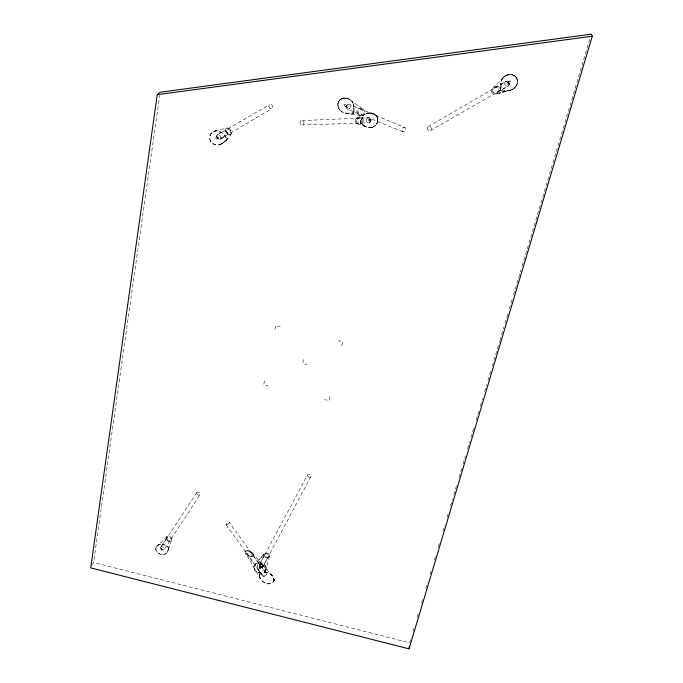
<?xml version="1.0" encoding="UTF-8"?>
<svg xmlns="http://www.w3.org/2000/svg" width="683" height="683" viewBox="0 0 683 683"><rect width="100%" height="100%" fill="white"/><g stroke="black" fill="none" stroke-linecap="round" stroke-linejoin="round"><path stroke-width="0.51" stroke-dasharray="3.42 2.56" d="M500.818 83.463L500.835 84.111M517.518 81.328L517.501 82.114M500.605 89.277L500.699 90.344L500.605 89.789M259.429 575.684C259.873 581.66 269.384 586.646 273.67 581.54M274.062 580.174L274.131 579.483M337.854 104.943L337.923 104.431M500.818 83.574L500.835 82.976M500.793 88.124L500.682 88.824L501.091 86.16M360.334 121.437L360.581 120.874L360.231 122.496L360.923 123.546L364.048 125.706M517.415 82.626L517.518 81.508M260.24 572.465A5.336 4.243 84.1 0 0 260.821 572.926L260.547 573.208A5.327 4.303 17.3 0 0 259.514 575.026L260.317 578.621L245.641 553.23M353.922 111.227L353.999 110.475M273.721 581.566C275.625 576.341 268.624 571.586 264.295 572.141A6.412 5.191 17.7 0 1 261.248 573.216L260.752 573.233A6.292 5.097 17.7 0 1 258.823 573.003A6.258 5.071 17.7 0 1 254.324 565.498A6.258 5.071 17.7 0 1 263.467 564.141A6.258 5.071 17.7 0 1 264.338 572.175M375.744 115.017L377.494 117.946L377.708 120.968M259.446 575.462C258.857 582.147 271.45 587.892 274.096 580.362M337.863 104.55L337.948 104.047M377.801 120.131L377.272 122.692M274.054 580.396L274.139 579.927M377.784 120.49L377.648 121.326M353.973 111.107L353.589 112.806A1.366 1.34 34.4 0 1 352.693 113.557L350.353 113.506M257.491 565.165L257.448 566.386M500.878 84.521L500.921 87.637M337.889 104.157L338 103.654M259.369 575.718L259.514 575.026L259.395 575.496M500.613 89.388L500.682 88.713M257.5 565.123L257.875 563.56M274.122 580.14L273.601 581.796M92.145 565.183L93.58 562.493L159.694 95.381M360.248 121.736L360.59 123.273M168.453 548.773L167.728 546.451L162.861 544.624M337.931 103.773L338.068 103.278M377.699 121.207L377.494 122.018M353.589 112.806L353.914 111.696C351.728 115.282 341.543 113.984 339.485 109.528M264.509 380.858L263.723 384.717L268.06 385.775M274.942 329.582L275.761 325.543L280.209 326.628M500.801 88.235L500.921 87.526M303.508 359.599L302.654 363.535L307.051 364.611M517.355 82.933L517.133 83.958M329.846 396.857L328.95 400.699L324.587 399.632M341.731 345.794L342.67 341.773L338.196 340.689M167.805 551.019L168.214 549.695L167.805 551.019A6.224 5.003 22.5 0 1 163.049 554.69A6.224 5.003 22.5 0 1 156.646 551.591L156.373 551.104A6.309 5.063 22.5 0 1 155.758 548.569A6.249 5.02 22.5 0 1 162.861 544.641M338.162 102.877L338.008 103.389L338.785 101.357M353.914 111.696L353.803 112.225M269.435 556.244L265.653 570.629M517.296 83.241L516.519 85.435M168.291 549.363C169.982 545.768 165.286 545.265 162.972 544.385A6.249 5.02 22.5 0 0 155.878 548.329A6.301 5.063 22.5 0 0 156.484 550.865L156.774 551.343A6.224 5.003 22.5 0 0 163.16 554.442A6.224 5.003 22.5 0 0 167.873 550.763M501.109 81.542L501.296 80.833M226.782 139.119L226.466 139.964L228.566 137.078L225.962 140.621L226.346 140.169M410.534 639.74L409.621 642.805L93.58 562.493M412.976 631.57L414.197 627.481M417.245 617.27L418.466 613.189M421.513 602.978L422.734 598.889M425.782 588.678L427.609 582.548M430.051 574.377L431.272 570.296M434.32 560.086L435.532 555.996M438.281 546.81L439.801 541.704M442.857 531.485L444.684 525.364M447.117 517.193L448.338 513.104M450.473 505.958L452.607 498.812M453.828 494.723L456.876 484.512M459.01 477.366L461.751 468.171M462.972 464.09L465.413 455.92M467.548 448.765L469.682 441.619M470.903 437.538L473.951 427.319M476.085 420.173L478.826 410.987M480.354 405.881L482.488 398.727M484.623 391.581L486.757 384.435M487.969 380.346L491.026 370.135M492.238 366.045L499.555 341.543M499.862 340.518L503.823 327.242M505.044 323.161L508.092 312.942M509.313 308.861L512.361 298.65M513.582 294.561L516.63 284.35M516.937 283.325L520.898 270.05M522.119 265.969L589.796 39.255M259.079 567.855L259.557 568.734L260.573 568.546L261.333 567.095L260.565 566.284L259.079 567.855L260.121 567.462L260.684 568.367M260.795 572.986L260.471 573.455A5.327 4.303 17.3 0 0 259.438 575.282M377.392 122.359L377.537 121.898M258.823 573.003L259.412 571.688M253.965 566.395L254.981 564.423L264.312 553.939A3.056 2.493 17.5 0 1 265.064 553.375A3.031 2.467 17.5 0 1 266.105 553.119M168.103 549.943L168.402 549.115M360.197 121.856L360.385 121.318M501.202 81.243L502.005 79.279M171.45 540.321L167.523 551.958M338.222 102.595L338.426 102.1M376.649 123.947L377.434 122.231M517.022 84.146L516.083 86.178M196.772 492.563L160.881 547.143L160.761 548.253L161.7 549.593L164.227 549.525L199.914 494.816M377.136 123.017L377.315 122.564M360.581 120.874L360.812 120.43M501.45 80.543L502.227 78.912M338.367 102.211L339.741 100.042M156.091 547.134L166.925 536.59M376.99 123.333L377.187 122.889M161 549.2C160.855 551.599 164.159 548.995 161.376 548.919C160.377 548.184 163.98 548.671 162.434 550.011M340.023 99.752L339.417 100.461L341.688 98.6M210.116 135.123L212.285 132.246L215.265 130.88M376.828 123.64L377.033 123.205M262.921 566.864L268.658 556.022M310.936 476.461L262.955 566.736A2.075 1.289 30.2 0 0 261.41 564.696M362.434 117.63L361.555 119.235L362.434 117.63L362.007 118.458A25.809 25.151 39.7 0 1 361.298 119.662M362.203 118.091L362.622 117.297M259.164 565.191L307.444 475.103M264.62 555.006L259.199 565.063A2.075 1.289 30.2 0 0 260.71 567.231L260.829 567.283M362.571 117.416L362.801 116.972M376.871 123.521L376.453 124.238L376.692 123.819M360.761 120.558L361.076 119.986M338.717 101.468L338.99 101.007M362.75 117.1L362.98 116.673M516.297 85.699L515.324 87.211M361.025 120.106L361.35 119.542A25.8 25.143 39.8 0 0 362.058 118.338M226.244 140.297L226.568 139.836L225.629 140.929M160.881 547.143L167.369 537.29M502.236 79.023L502.466 78.554M338.93 101.118L339.22 100.666M502.475 78.665L502.987 77.871M515.836 86.417L514.7 87.885M226.064 140.493C226.397 140.408 235.695 130.222 230.18 130.316A2.442 1.827 59.9 0 1 229.949 133.219A2.442 1.827 59.9 0 1 227.285 132.536A2.348 2.186 44.3 0 1 226.876 132.041A2.706 1.912 29.4 0 1 226.175 130.308A2.331 1.639 29.4 0 1 228.062 129.198A2.698 1.904 29.4 0 1 230.171 130.325M231.281 133.697L231.622 133.168L229.983 135.166L231.281 133.697L229.599 134.602M339.161 100.777L339.477 100.341M502.722 78.314L504.054 76.778M259.634 559.198L264.287 553.964M503.192 77.751L503.61 77.196M515.11 87.33L514.478 88.09M503.397 77.418L493.075 87.953A5.404 5.208 -29.1 0 0 492.161 89.2M375.718 125.083L374.754 126.048M503.61 77.307L504.515 76.394M375.496 125.305L374.583 126.176M503.832 77.094L504.942 76.078M514.47 87.979L513.787 88.679M339.963 99.872L340.646 99.231M514.248 88.184L513.539 88.867M504.285 76.692L507.221 74.874M225.731 140.8L224.861 141.518M222.12 143.532L222.504 143.182L221.565 143.942M222.692 143.08L223.102 142.713A21.088 19.662 39.9 0 1 224.152 141.944M340.271 99.598L340.979 99.001M221.283 144.13L222.504 143.182M225.364 141.099L224.451 141.799M504.771 76.317L505.497 75.711M374.455 126.167L373.695 126.748M224.553 141.671L224.05 142.073A21.096 19.662 39.9 0 0 222.999 142.841M513.351 88.875L512.028 89.78M505.13 76.061L505.693 75.6M513.172 89.003L509.783 90.549M374.105 126.406L373.063 127.072M340.919 99.12C344.522 96.508 350.123 98.241 352.232 101.946M168.249 541.482A2.903 2.501 58.9 0 1 167.378 540.757A3.184 2.741 58.9 0 1 166.712 539.724A3.193 2.749 58.9 0 1 166.49 538.861L167.139 538.477A2.032 1.639 22.4 0 1 167.113 537.862M217.433 138.845L218.082 138.367C216.332 138.239 218.031 135.379 216.229 137.249M220.046 139.033L272.073 108.554M509.125 81.311L507.204 82.43L508.57 82.865L508.143 84.248L509.877 83.266M222.351 131.981C212.439 133.791 217.553 144.181 224.656 136.301L220.268 138.845L224.989 136.13M428.224 126.594L505.83 81.422M217.382 134.858L269.606 104.61M494.782 87.851L505.54 81.61C507.964 79.928 510.653 84.06 508.485 85.836L496.362 92.786L493.408 92.743A1.827 1.767 -29.1 0 1 492.921 92.154L492.733 90.643A3.5 3.381 -29.2 0 1 493.211 89.379L493.382 89.132A4.627 4.465 -29.1 0 1 494.782 87.851L496.584 87.313L498.018 87.74A1.836 1.767 -29.8 0 1 498.513 88.329L498.692 89.849A3.509 3.381 -29.7 0 1 498.214 91.112L498.044 91.36A4.636 4.474 -29.8 0 1 496.643 92.632M430.316 130.59L508.203 86.024M341.269 98.907L342.055 98.429M252.599 556.389L252.215 556.56A2.595 2.109 18.3 0 1 251.481 556.671A3.552 2.894 18.3 0 1 250.524 556.568A5.353 4.354 18.3 0 1 249.807 556.372A6.429 5.242 18.3 0 1 248.808 555.962L248.569 555.842A7.513 6.13 18.3 0 1 248.006 555.518A6.062 4.935 18.4 0 1 245.325 552.709M245.948 550.635L246.196 550.515A2.536 2.066 18.5 0 1 247.067 550.353A3.543 2.877 18.5 0 1 248.014 550.447A5.336 4.337 18.5 0 1 248.74 550.643A6.429 5.225 18.5 0 1 249.747 551.061L249.987 551.181A7.522 6.113 18.5 0 1 250.541 551.505M366.054 113.873L370.673 112.763M373.558 126.722L372.79 127.183M506.086 75.497L509.672 74.336L513.283 75.01M366.242 113.771L367.949 113.028M356.816 118.159A4.337 4.235 29.2 0 1 357.491 117.724L367.377 113.199M366.293 113.651L366.831 113.404M506.598 75.25L510.893 74.438M511.712 89.806L498.931 93.221L510.107 90.361L502.936 91.172L500.69 90.267L501.254 90.822M372.841 127.064L372.244 127.388M372.568 127.166L371.962 127.482M342.328 98.42L344.112 97.908M507.554 74.874L509.68 74.447M367.608 113.224L368.231 112.951M342.661 98.309L347.169 98.181M372.004 127.354L368.111 127.712L364.927 126.261M491.76 91.949A3.133 3.022 -29.2 0 0 492.554 93.323A3.466 3.347 -29.3 0 0 495.499 94.083L503.482 92.043M214.624 131.034L227.362 128.028M371.723 127.431L367.428 127.431L357.397 123.802A3.739 3.654 29.8 0 0 358.43 124.075A3.919 3.825 29.8 0 0 358.703 124.101A4.516 4.414 30 0 0 360.052 123.956M510.107 90.361L505.676 90.933M368.18 113.071L372.269 113.019M368.47 113.011L372.884 113.216M509.441 90.498L506.795 90.728M505.002 90.89L502.295 91.044M370.34 119.218L369.059 119.277L370.101 119.875L370.075 120.729L369.196 121.284L369.879 121.258M349.056 113.455L346.563 113.591M302.108 120.567L368.777 117.766C371.672 118.057 371.381 122.991 368.436 122.82L301.826 125.006M344.403 97.993L349.406 99.137L362.921 109.22A5.105 4.994 31.8 0 0 361.759 108.495L361.597 108.435A3.996 3.91 32 0 0 359.087 108.204A3.116 3.056 32.4 0 0 357.738 109.015A2.963 2.903 32.4 0 0 356.996 110.398A3.569 3.5 32.2 0 0 357.021 111.892M510.073 74.319L514.043 75.378M261.913 567.479L260.411 567.351L259.463 566.224L260.71 567.231M339.869 110.04L343.814 112.9L349.115 113.335A8.666 8.444 32.2 0 1 350.413 113.387L353.393 113.079L352.727 113.48A1.366 1.332 34.4 0 0 353.64 112.686M264.295 572.141C268.504 572.405 273.115 575.197 274.045 579.508M346.332 113.455L345.743 113.395L361.196 115.598M371.057 112.917L373.772 113.591L376.205 115.709M511.285 74.37L515.383 76.376M166.387 538.605A2.817 2.28 22.4 0 1 166.567 537L167.139 537.734A2.032 1.375 33.3 0 1 168.966 537.026A2.032 1.375 33.3 0 1 170.81 538.827L171.698 538.981A3.364 2.894 58.9 0 1 170.4 541.568M501.732 91.087L500.69 90.233M372.534 113.233L375.565 115.009M347.502 98.412L351.847 101.434M358.737 114.522A5.114 5.012 31.8 0 0 359.898 115.239L360.078 115.316M360.035 115.299L360.052 115.307A3.996 3.91 31.6 0 0 362.562 115.538M402.757 131.785L347.331 109.041L346.366 107.786L346.554 105.899L347.775 104.482L349.329 104.371L404.66 127.439A2.373 1.895 -67.3 0 1 404.737 131.375A2.373 1.895 -67.3 0 1 401.732 130.026A2.373 1.895 -67.3 0 1 404.66 127.439M345.274 106.539L346.955 107.222L346.751 106.027L347.86 105.413A1.016 0.785 -68.6 0 1 347.886 107.094A1.016 0.785 -68.6 0 1 346.648 106.531A1.016 0.785 -68.6 0 1 347.86 105.413L345.709 104.516M225.68 131.546L226.876 132.041M373.14 113.446L373.721 113.711M227.285 132.536L227.746 133.979A3.449 2.578 59.9 0 0 228.412 134.363M357.363 123.785L357.26 123.743A3.287 3.21 29.7 0 1 356.236 122.991M227.695 133.953L227.533 133.877A3.347 3.125 44.3 0 1 226.397 132.997M365.371 126.551L366.515 127.123L360.974 123.427M513.659 75.07L515.964 77M374.053 113.745L376.324 115.862M259.992 561.844L259.241 561.708A2.134 1.246 -83.3 0 0 259.045 561.716M249.858 551.881L250.089 552.026A7.94 6.454 18.5 0 1 251.105 552.786L266.626 574.01L229.3 522.316M365.174 126.586L364.244 125.706M514.384 75.489L516.228 77.341M360.385 122.838L363.68 125.177M364.739 126.287L363.826 125.313M252.181 552.846L261.444 563.475M262.366 564.602L272.952 576.52L274.071 579.952M260.761 562.604L260.667 562.502A2.749 0.811 56.4 0 0 260.411 562.254M515.674 76.573L517.509 80.91M264.688 567.078L265.03 567.556M249.841 551.907A5.105 4.149 18.5 0 0 247.741 551.061A2.775 2.262 18.5 0 0 247.34 551.036L246.461 551.207A1.093 0.888 18.5 0 0 246.128 551.523L246.221 552.778L247.451 554.246A7.974 6.506 18.3 0 0 248.458 554.997L248.689 555.142A5.114 4.166 18.3 0 0 250.798 555.962M339.673 109.989L339.246 109.178M352.035 101.485L352.582 102.484M376.367 115.743L376.845 116.665M226.099 524.851L263.356 576.623L246.537 553.29M252.01 553.734L252.42 555.501A1.093 0.888 18.3 0 1 252.087 555.817L251.207 555.988A2.775 2.262 18.3 0 1 250.806 555.945M516.211 77.23L516.459 77.691M339.306 109.476L338.589 107.931M352.402 102.006L352.684 102.663M376.478 115.897L377.025 117.006M339.075 109.118L338.461 107.632M516.45 77.58L516.681 78.058M360.624 123.179L360.197 122.129M210.962 141.509L210.577 140.835A7.487 6.95 43.9 0 1 209.766 137.889A7.078 6.582 43.9 0 1 209.903 136.037A7.718 7.171 43.8 0 1 220.874 132.032L225.33 135.96L226.679 139.247M210.851 141.637L210.466 140.963A7.487 6.958 43.9 0 1 209.655 138.017A7.086 6.582 43.9 0 1 209.801 136.165A7.718 7.171 43.8 0 1 220.771 132.152L224.519 135.311L226.611 138.478M352.744 102.544L352.991 103.253M516.664 77.956L516.869 78.443M352.898 102.834L353.128 103.551M265.081 567.641L265.354 568.879M377.076 116.878L377.554 118.441M516.86 78.332L517.236 79.399M517.022 78.724L517.176 79.211M377.229 117.228L377.69 119.166M258.054 569.229L257.457 566.514M338.29 107.444L337.965 105.609M353.418 104.047L353.461 104.473M338.187 107.129L337.931 105.216M353.512 104.362L353.692 105.498M517.279 79.484L517.415 80.184M353.598 104.678L353.785 106.3M500.938 84.897L501.006 85.409M500.972 85.204L500.827 83.992L500.861 84.461M517.407 80.073L517.526 81.268M377.682 118.688L377.75 119.892M517.458 80.449L517.526 81.439M517.449 80.381L517.526 81.798M353.803 105.78L353.845 107.18M500.827 83.992L500.904 84.812L500.844 84.171M377.776 119.405L377.759 120.251M353.879 106.616L353.862 107.658M353.922 109.314L353.939 108.042M353.922 107.538L353.905 108.708M337.914 104.823L337.863 105.336M353.982 109.195L353.939 109.954M353.999 109.835L353.939 110.595M260.897 573.003A6.258 5.071 17.7 0 1 254.025 566.275A6.258 5.071 17.7 0 1 262.964 563.543A6.258 5.071 17.7 0 1 264.415 571.927M259.933 572.2A6.821 5.225 79.8 0 1 259.446 571.637M259.335 571.773A8.017 6.309 81.1 0 1 258.148 569.759M264.108 556.508A2.852 2.331 17.5 0 1 263.749 555.62M268.129 557.635A3.056 2.493 17.5 0 1 267.113 557.883A2.852 2.331 17.5 0 1 264.995 557.379A2.826 2.305 17.5 0 1 264.201 556.619M268.197 557.652A3.031 2.476 17.5 0 0 268.948 557.089A3.056 2.493 17.5 0 0 269.426 556.303A2.911 2.373 17.5 0 0 269.111 554.562M263.809 555.646A2.911 2.373 17.5 0 1 263.826 554.775A3.039 2.476 17.5 0 1 264.295 553.973M265.994 553.119A2.911 2.373 17.5 0 1 268.206 553.665M268.274 553.674A2.817 2.297 17.5 0 1 269.068 554.4M245.325 552.513A2.681 2.186 18.5 0 1 245.24 551.557A2.015 1.639 18.5 0 1 245.897 550.669M252.642 556.355A2.066 1.682 18.3 0 0 253.333 555.228L253.316 554.869A3.065 2.493 18.3 0 0 253.239 554.511M250.49 551.591A6.053 4.918 18.4 0 1 253.222 554.314M264.961 571.065A3.56 1.981 -54 0 1 264.526 571.944M265.354 569.716A4.363 1.904 -56.5 0 1 264.927 571.056M265.166 569.033A4.875 1.964 -57.6 0 1 265.004 569.921M262.374 564.986A5.396 1.272 52.7 0 1 261.265 563.629M260.018 562.049A2.22 0.896 60.7 0 1 260.334 562.365M258.319 562.655A2.758 1.46 -75.1 0 1 258.797 562.007M258.14 563.065A3.705 2.083 -76.6 0 1 258.285 562.792M257.961 563.62A4.047 2.484 -78.6 0 1 258.14 563.202M170.357 541.542A2.741 2.356 58.9 0 1 168.377 541.499M171.698 538.981A3.654 2.467 33.3 0 0 171.629 538.648A2.544 1.716 33.3 0 0 171.177 537.7A3.091 2.083 33.3 0 0 170.229 536.932A3.364 2.271 33.3 0 0 169.188 536.377A2.92 1.972 33.3 0 0 168.146 536.223M167.156 538.477A2.16 1.853 58.9 0 0 168.667 540.612A2.075 1.784 58.9 0 0 170.707 539.322A2.356 2.032 59 0 0 170.81 538.827M166.661 536.864A2.886 1.947 33.3 0 1 168.103 536.198M221.514 143.874A7.684 7.137 43.9 0 1 210.799 141.671M221.616 143.746A7.675 7.137 43.9 0 1 210.91 141.543M225.74 131.529A3.577 2.527 29.4 0 1 226.645 127.977M226.79 128.08A3.389 2.39 29.4 0 1 227.968 128.08M228.105 128.071A4.141 2.92 29.4 0 1 230.7 129.514M226.312 132.903A3.389 3.159 44.3 0 1 225.714 131.657M229.471 134.602A3.594 2.689 59.9 0 1 228.515 134.414M497.472 86.391A3.876 3.739 -29.6 0 0 495.926 86.374L495.807 86.391A4.636 4.474 -29.4 0 0 494.68 86.784A5.233 5.046 -29.2 0 0 493.946 87.211A5.72 5.515 -29.1 0 0 493.075 87.962M497.446 86.382A3.15 3.039 -29.8 0 1 499.674 88.542A3.671 3.543 -29.7 0 1 499.708 89.994M492.101 89.319A4.465 4.311 -29.2 0 0 491.717 90.472A3.671 3.543 -29.2 0 0 491.743 91.923M495.662 94.083A4.696 4.533 -29.6 0 0 496.746 93.708A5.174 4.994 -29.7 0 0 497.48 93.272A5.729 5.532 -29.8 0 0 498.351 92.529A5.404 5.225 -29.8 0 0 499.264 91.291M499.717 90.019A4.474 4.32 -29.7 0 1 499.324 91.172M363.168 119.662A3.688 3.603 29.6 0 1 361.725 123.068M362.434 118.372A3.082 3.005 29.4 0 1 363.066 119.593M362.357 118.279A3.27 3.193 29.3 0 0 361.324 117.536L361.29 117.519A3.765 3.68 29.3 0 0 360.154 117.203A3.885 3.799 29.3 0 0 359.881 117.177A4.491 4.388 29.1 0 0 358.532 117.322M357.491 117.724A4.815 4.704 29 0 1 358.455 117.339M355.425 121.625A3.688 3.603 29.5 0 1 356.85 118.202M356.159 122.897A3.048 2.98 29.7 0 1 355.519 121.694M360.129 123.939A4.824 4.713 30.1 0 0 361.094 123.555A4.303 4.2 29.9 0 0 361.759 123.119M371.091 120.174A1.17 1.144 25.7 0 1 368.829 120.421M369.127 120.302A1.17 1.144 25.4 0 1 371.39 120.046M357.038 112.012A4.26 4.175 32 0 0 357.482 113.071A5.012 4.909 31.9 0 0 358.669 114.462M362.579 115.495A3.099 3.039 31.3 0 0 363.911 114.727A3.236 3.176 31.3 0 0 364.611 111.858M364.176 110.672A4.286 4.2 31.6 0 1 364.62 111.739M362.989 109.28A5.012 4.909 31.7 0 1 364.184 110.672M356.406 120.754L356.415 121.284A1.964 1.912 29.7 0 0 356.791 122.163L357.747 122.897A2.86 2.8 29.8 0 0 358.746 123.136L359.292 123.119A3.671 3.586 30 0 0 361.085 122.402L361.956 121.343A2.621 2.561 29.6 0 0 362.186 120.532L362.169 120.003A1.964 1.912 29.3 0 0 361.794 119.115L360.837 118.381A2.86 2.792 29.3 0 0 359.839 118.142L359.292 118.159A3.663 3.577 29.1 0 0 357.491 118.885L356.628 119.943A2.621 2.553 29.5 0 0 356.406 120.754M161.273 548.867L161.521 549.448L160.761 548.253L161.273 548.867M344.403 104.789L344.352 104.9A1.033 1.016 38.8 0 0 344.334 105.498L344.42 105.72A1.716 1.673 38.7 0 0 345.18 106.488A1.383 1.349 38.7 0 0 345.888 106.659L346.623 106.164A1.033 1.007 38.5 0 0 346.648 105.566L346.563 105.336A1.716 1.673 38.5 0 0 345.803 104.567A1.383 1.349 38.6 0 0 345.086 104.397L344.403 104.789M358.157 110.065L358.046 110.322A2.459 2.408 32.2 0 0 357.901 111.209L358.677 113.105A4.405 4.32 31.9 0 0 359.787 114.095L360.035 114.232A3.424 3.355 31.7 0 0 361.538 114.642L362.98 114.257A1.776 1.742 31.1 0 0 363.493 113.685L363.612 113.421A2.459 2.408 31.4 0 0 363.749 112.533L362.98 110.637A4.397 4.303 31.7 0 0 361.87 109.656L361.623 109.511A3.424 3.355 31.9 0 0 360.112 109.101L358.669 109.485A1.776 1.742 32.5 0 0 358.157 110.065M509.484 81.149L509.356 81.192A1.844 1.767 -32 0 0 508.485 81.943A1.4 1.349 -32 0 0 508.254 82.669L508.758 83.428A1.118 1.076 -32.1 0 0 509.262 83.488L509.638 83.386A1.844 1.767 -32.3 0 0 510.517 82.643A1.4 1.349 -32.2 0 0 510.739 81.909L510.244 81.149A1.127 1.076 -32.2 0 0 509.731 81.098L509.484 81.149M264.381 576.298A2.1 0.478 -37.5 0 0 266.66 574.044A2.1 0.478 -37.5 0 0 263.928 575.607A2.1 0.478 -37.5 0 0 264.381 576.298M259.549 566.344A2.075 1.298 29.8 0 0 262.827 567.044A2.075 1.298 29.8 0 0 260.821 564.482A2.075 1.298 29.8 0 0 259.549 566.344A2.075 1.289 29.3 0 0 262.81 567.069A2.075 1.289 29.3 0 0 260.855 564.508A2.075 1.289 29.3 0 0 259.514 566.318M265.149 556.56A2.1 1.708 17.5 0 0 268.624 556.193A2.1 1.708 17.5 0 0 266.148 553.776A2.1 1.708 17.5 0 0 265.149 556.56M161 548.714A2.058 1.375 33.3 0 0 164.244 549.499A2.058 1.375 33.3 0 0 162.409 546.784A2.058 1.375 33.3 0 0 161 548.714M217.083 137.309A0.99 0.734 59.7 0 0 218.372 138.29A0.99 0.734 59.7 0 0 218.193 136.694A0.99 0.734 59.7 0 0 217.083 137.309M216.716 136.626A2.476 1.836 59.7 0 0 219.935 139.101A2.476 1.836 59.7 0 0 219.508 135.106A2.476 1.836 59.7 0 0 216.716 136.626M215.854 138.222A1.042 0.973 43.9 0 0 217.536 138.82A1.042 0.973 43.9 0 0 217.1 137.104A1.042 0.973 43.9 0 0 215.854 138.222M506.888 83.095A1.033 0.879 64.2 0 0 508.212 84.222A1.033 0.879 64.2 0 0 508.28 82.506A1.033 0.879 64.2 0 0 506.888 83.095M504.746 83.283A2.587 2.186 64.2 0 0 508.058 86.092A2.587 2.186 64.2 0 0 508.237 81.798A2.587 2.186 64.2 0 0 504.746 83.283M370.049 120.78A1.016 0.896 -90 0 0 369.272 119.252A1.016 0.896 -90 0 0 368.487 120.771A1.016 0.896 -90 0 0 370.049 120.78M366.66 119.013A2.536 2.245 90 0 0 368.598 122.829A2.536 2.245 90 0 0 370.562 119.038A2.536 2.245 90 0 0 366.66 119.013M349.38 108.571A2.544 1.955 -68.5 0 0 349.329 104.371A2.544 1.955 -68.5 0 0 346.29 107.18A2.544 1.955 -68.5 0 0 349.38 108.571M307.734 476.188A1.895 1.289 29 0 0 310.791 476.794A1.895 1.289 29 0 0 309.049 474.369A1.895 1.289 29 0 0 307.734 476.188M427.251 128.165A2.254 1.972 63.4 0 0 430.128 130.675A2.254 1.972 63.4 0 0 430.435 126.927A2.254 1.972 63.4 0 0 427.251 128.165M196.849 494.074A1.938 1.357 33.3 0 0 199.923 494.799A1.938 1.357 33.3 0 0 198.258 492.195A1.938 1.357 33.3 0 0 196.849 494.074M227.149 524.604A2.049 0.572 -36.9 0 0 229.343 522.358A2.049 0.572 -36.9 0 0 226.602 523.784A2.049 0.572 -36.9 0 0 227.149 524.604M300.187 121.702A2.228 2.023 87.4 0 0 302.014 125.015A2.228 2.023 87.4 0 0 303.696 121.642A2.228 2.023 87.4 0 0 300.187 121.702M268.906 106.241A2.331 1.801 61 0 0 271.911 108.648A2.331 1.801 61 0 0 271.706 104.858A2.331 1.801 61 0 0 268.906 106.241"/><path stroke-width="1.02" d="M409.032 648.85L592.281 36.225L591.324 34.15L160.138 92.214L157.244 94.655L90.719 567.88L409.032 648.85L409.228 646.835M157.244 94.655L592.281 36.225"/></g></svg>
